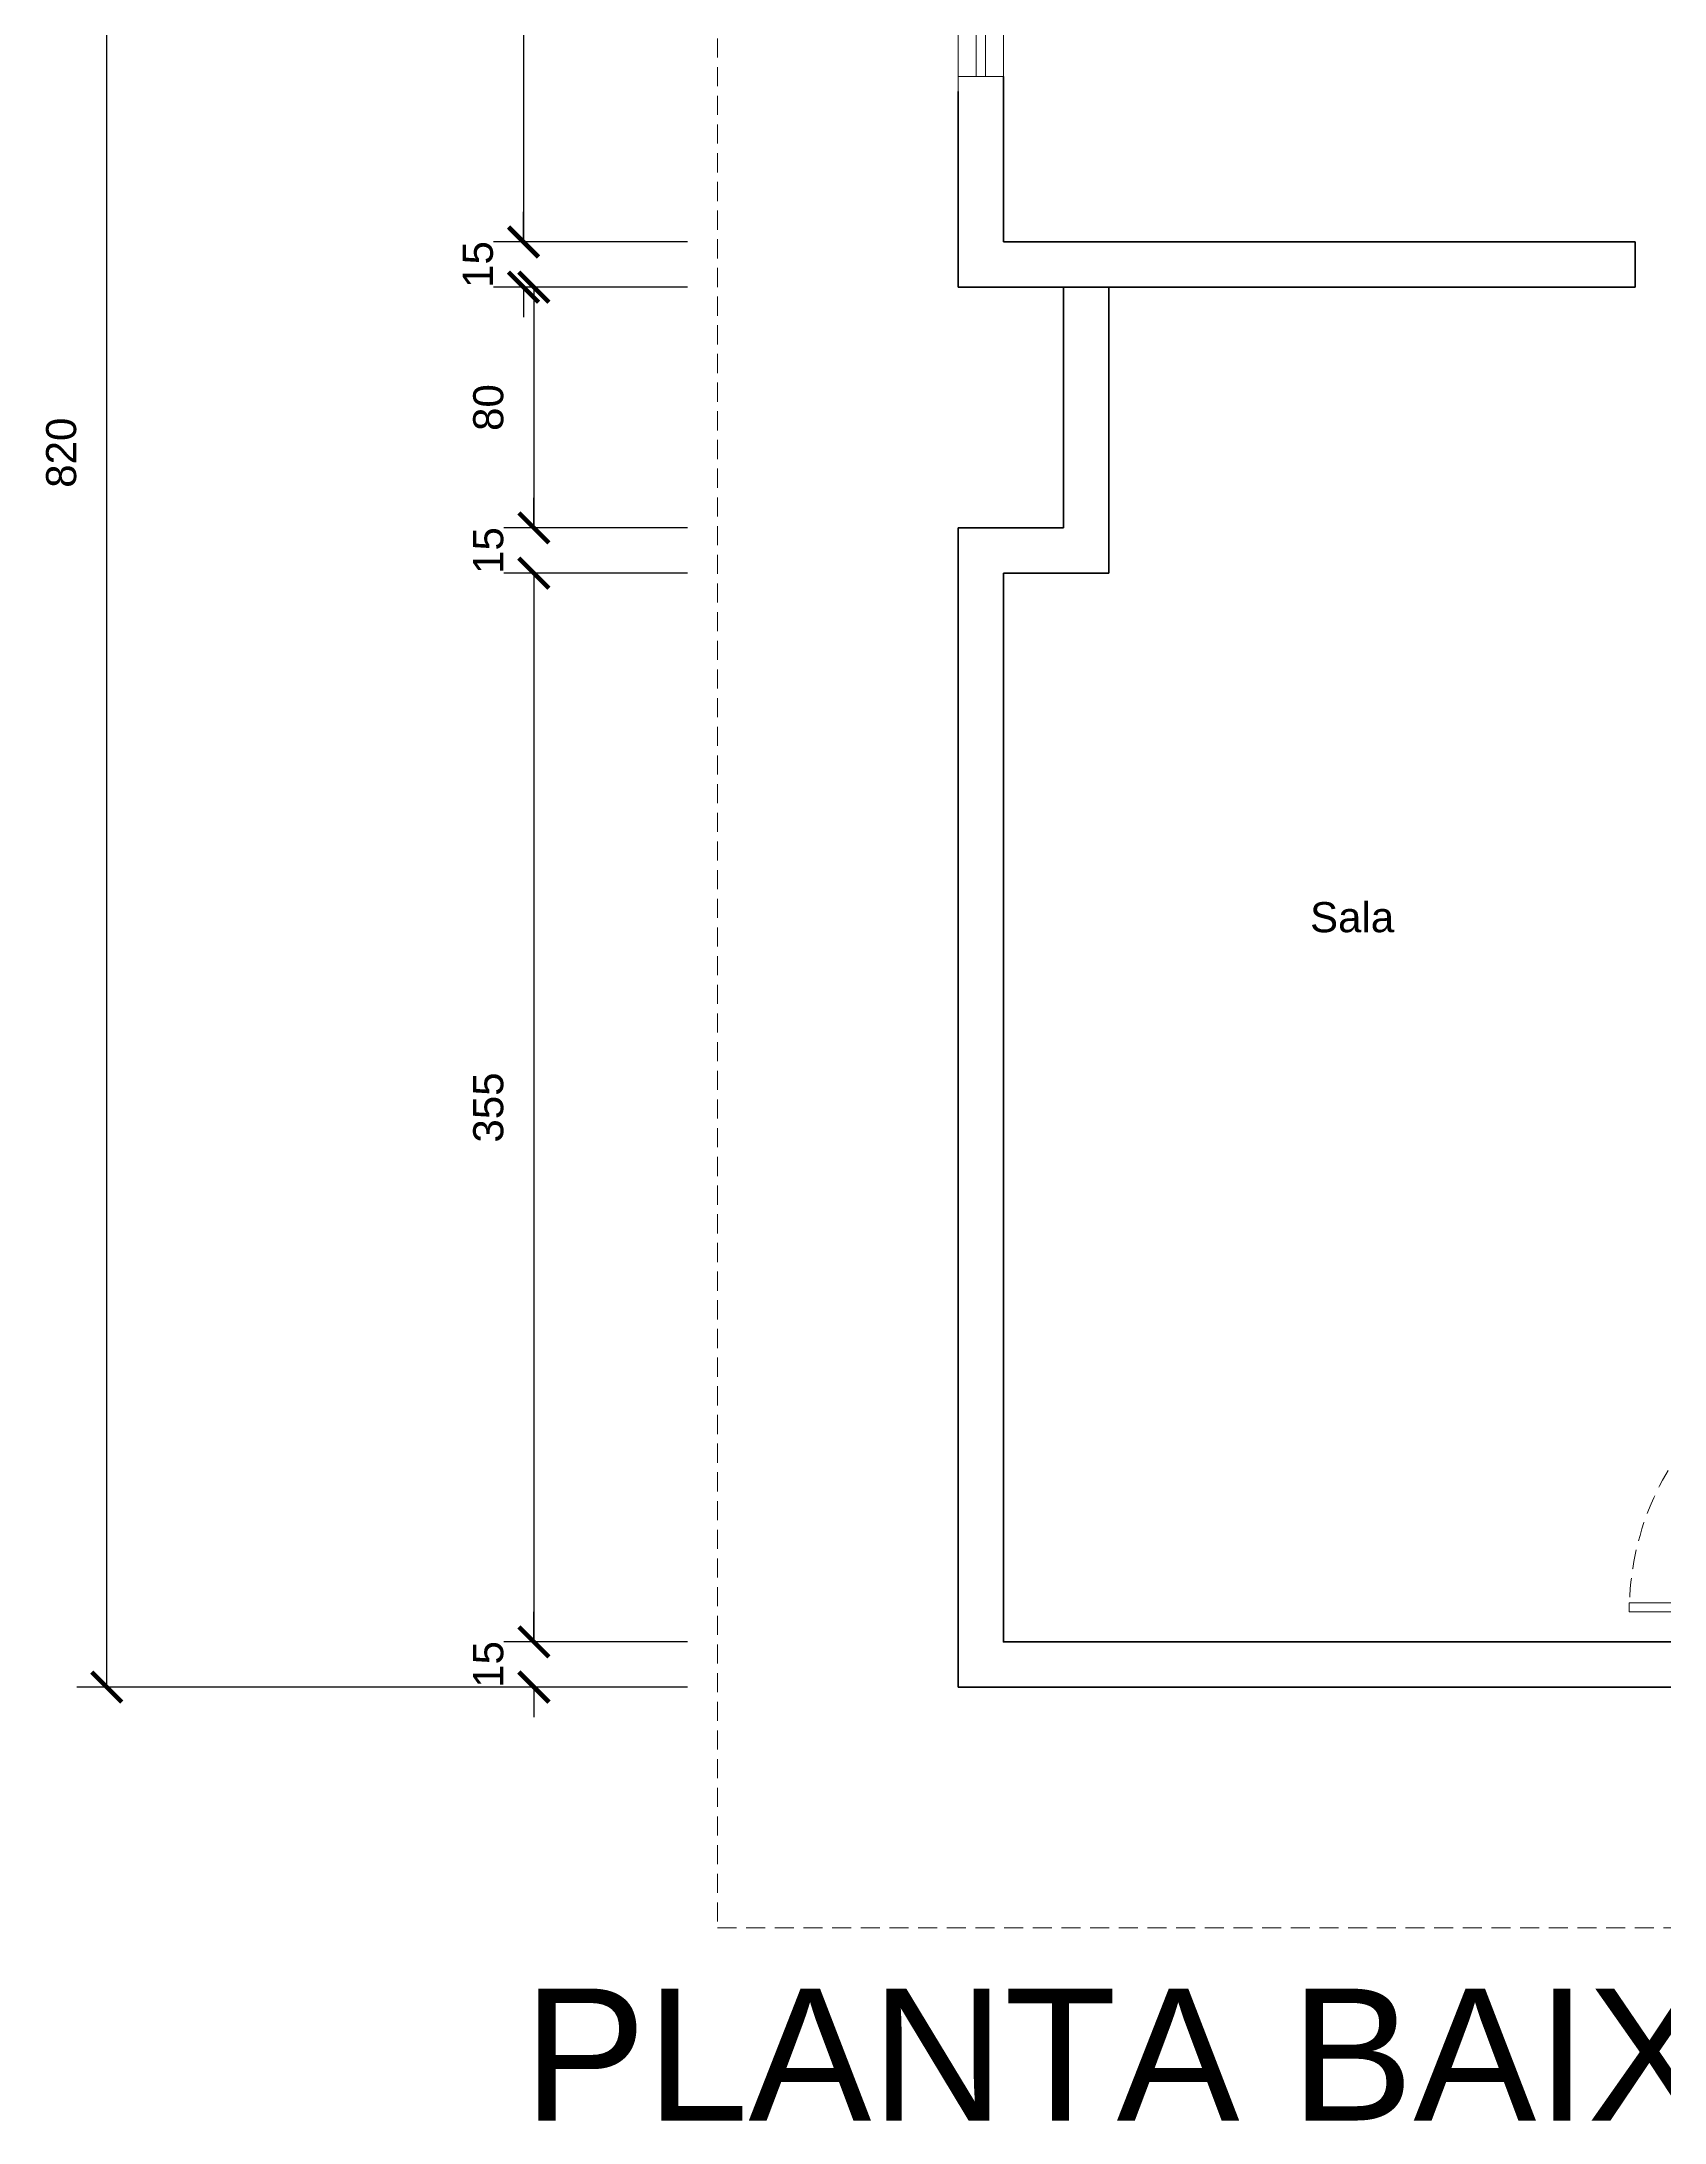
# Model space of a CAD drawing. Header units: millimetres. Extents: x 2836 to 4296, y 1356 to 2511.
# Drawn here: x 2836 to 3375, y 1356 to 2047 of the extents above; entities that cross this region are included whole.
import ezdxf

# ---------------------------------------------------------------- set-up
doc = ezdxf.new("R2010")
doc.units = ezdxf.units.MM
doc.linetypes.add('HIDDEN', pattern=[9.525, 6.35, -3.175])
for name, color, linetype, lineweight in [('Janelas', 2, 'Continuous', 20), ('Paredes', 5, 'Continuous', 50), ('Peitoril', 9, 'Continuous', 9), ('Portas', 2, 'Continuous', 20), ('Projeção', 8, 'HIDDEN', 15), ('Soleira', 8, 'Continuous', 9), ('Texto', 3, 'Continuous', 20)]:
    doc.layers.add(name, color=color, linetype=linetype, lineweight=lineweight)
doc.styles.add('arial', font='arial.ttf')
doc.styles.add('Text 2 mm', font='arial.ttf', dxfattribs={"height": 2})
doc.dimstyles.new('Minha cota', dxfattribs={"dimscale": 0, "dimtxt": 2, "dimasz": 2, "dimexe": 2, "dimexo": 2, "dimgap": 2, "dimtad": 1, "dimtoh": 1, "dimzin": 9, "dimtxsty": 'Text 2 mm', "dimblk": 'ARCHTICK', "dimcen": 2, "dimclrt": 2, "dimaunit": 1, "dimadec": 3, "dimazin": 0, "dimtfac": 1, "dimtix": 1, "dimtofl": 0, "dimtmove": 2, "dimatfit": 3, "dimfxl": 1, "dimarcsym": 0})

# ---------------------------------------------------------------- blocks, each defined once
blk = doc.blocks.new('*U7')
at = {"color": 0, "linetype": 'ByBlock', "lineweight": -2}
for p, q in [((-4, 0), (0, 0)), ((0, 0), (0, -3)), ((96, 0), (92, 0)), ((92, 0), (92, -3)), ((0, -3), (1, -3)), ((1, -3), (1, -15)), ((92, -3), (91, -3)), ((91, -3), (91, -15)), ((1, -15), (-4, -15)), ((91, -15), (96, -15))]:
    blk.add_line(p, q, dxfattribs=at)
blk.add_lwpolyline([(0, 0), (3, 0), (3, 92), (0, 92)], close=True, dxfattribs=at)
at = {"layer": 'Projeção'}
blk.add_arc((0, 0), 92, 0, 88.13232, dxfattribs=at)
at = {"layer": 'Soleira'}
for p, q in [((91, -3), (1, -3)), ((1, -15), (91, -15))]:
    blk.add_line(p, q, dxfattribs=at)
blk = doc.blocks.new('*U12')
at = {"color": 0, "linetype": 'ByBlock', "lineweight": -2}
for p, q in [((0, 15), (5, 15)), ((5, 15), (5, 0)), ((160, 15), (155, 15)), ((155, 15), (155, 0)), ((5, 0), (0, 0)), ((155, 0), (160, 0))]:
    blk.add_line(p, q, dxfattribs=at)
blk.add_lwpolyline([(5, 6), (155, 6), (155, 9), (5, 9)], close=True, dxfattribs=at)
at = {"layer": 'Peitoril'}
for p, q in [((155, 15), (5, 15)), ((5, 0), (155, 0))]:
    blk.add_line(p, q, dxfattribs=at)
blk = doc.blocks.new('_ArchTick')
at = {"color": 0, "linetype": 'ByBlock', "const_width": 0.15}
blk.add_lwpolyline([(-0.5, -0.5), (0.5, 0.5)], dxfattribs=at)
blk = doc.blocks.new('*D25')
at = {"color": 0, "lineweight": -2, "transparency": 16777216}
for p, q in [((3050.79, 2190.82), (2986.3, 2190.82)), ((2996.3, 2190.82), (2996.3, 1980.82)), ((3050.79, 1980.82), (2986.3, 1980.82))]:
    blk.add_line(p, q, dxfattribs=at)
at = {"layer": 'Defpoints', "color": 0, "transparency": 16777216}
for p in [(3060.79, 2190.82), (2996.3, 1980.82), (3060.79, 1980.82)]:
    blk.add_point(p, dxfattribs=at)
at = {"color": 0, "lineweight": -2, "transparency": 16777216, "xscale": 10, "yscale": 10, "zscale": 10}
for p, rotation in [((2996.3, 2190.82), 90), ((2996.3, 1980.82), 270)]:
    blk.add_blockref('_ArchTick', p, dxfattribs=dict(at, rotation=rotation))
at = {"color": 2, "transparency": 16777216, "insert": (2981.2, 2085.82), "char_height": 10, "attachment_point": 5, "rotation": 90, "style": 'Text 2 mm'}
blk.add_mtext('210', dxfattribs=at)
blk = doc.blocks.new('*D26')
at = {"color": 0, "lineweight": -2, "transparency": 16777216}
for p, q in [((2996.3, 1980.82), (2996.3, 1990.82)), ((3050.79, 1980.82), (2986.3, 1980.82)), ((3050.79, 1965.82), (2986.3, 1965.82)), ((2996.3, 1965.82), (2996.3, 1955.82))]:
    blk.add_line(p, q, dxfattribs=at)
at = {"layer": 'Defpoints', "color": 0, "transparency": 16777216}
for p in [(3060.79, 1980.82), (2996.3, 1965.82), (3060.79, 1965.82)]:
    blk.add_point(p, dxfattribs=at)
at = {"color": 0, "lineweight": -2, "transparency": 16777216, "xscale": 10, "yscale": 10, "zscale": 10}
for p, rotation in [((2996.3, 1980.82), 270), ((2996.3, 1965.82), 90)]:
    blk.add_blockref('_ArchTick', p, dxfattribs=dict(at, rotation=rotation))
at = {"color": 2, "transparency": 16777216, "insert": (2981.2, 1973.32), "char_height": 10, "attachment_point": 5, "rotation": 90, "style": 'Text 2 mm'}
blk.add_mtext('15', dxfattribs=at)
blk = doc.blocks.new('*D28')
at = {"color": 0, "lineweight": -2, "transparency": 16777216}
for p, q in [((3050.79, 1965.82), (2989.76, 1965.82)), ((2999.76, 1965.82), (2999.76, 1885.82)), ((3050.79, 1885.82), (2989.76, 1885.82))]:
    blk.add_line(p, q, dxfattribs=at)
at = {"layer": 'Defpoints', "color": 0, "transparency": 16777216}
for p in [(3060.79, 1965.82), (2999.76, 1885.82), (3060.79, 1885.82)]:
    blk.add_point(p, dxfattribs=at)
at = {"color": 0, "lineweight": -2, "transparency": 16777216, "xscale": 10, "yscale": 10, "zscale": 10}
for p, rotation in [((2999.76, 1965.82), 90), ((2999.76, 1885.82), 270)]:
    blk.add_blockref('_ArchTick', p, dxfattribs=dict(at, rotation=rotation))
at = {"color": 2, "transparency": 16777216, "insert": (2984.65, 1925.82), "char_height": 10, "attachment_point": 5, "rotation": 90, "style": 'Text 2 mm'}
blk.add_mtext('80', dxfattribs=at)
blk = doc.blocks.new('*D29')
at = {"color": 0, "lineweight": -2, "transparency": 16777216}
for p, q in [((2999.76, 1885.82), (2999.76, 1895.82)), ((3050.79, 1885.82), (2989.76, 1885.82)), ((3050.79, 1870.82), (2989.76, 1870.82)), ((2999.76, 1870.82), (2999.76, 1860.82))]:
    blk.add_line(p, q, dxfattribs=at)
at = {"layer": 'Defpoints', "color": 0, "transparency": 16777216}
for p in [(3060.79, 1885.82), (2999.76, 1870.82), (3060.79, 1870.82)]:
    blk.add_point(p, dxfattribs=at)
at = {"color": 0, "lineweight": -2, "transparency": 16777216, "xscale": 10, "yscale": 10, "zscale": 10}
for p, rotation in [((2999.76, 1885.82), 270), ((2999.76, 1870.82), 90)]:
    blk.add_blockref('_ArchTick', p, dxfattribs=dict(at, rotation=rotation))
at = {"color": 2, "transparency": 16777216, "insert": (2984.65, 1878.32), "char_height": 10, "attachment_point": 5, "rotation": 90, "style": 'Text 2 mm'}
blk.add_mtext('15', dxfattribs=at)
blk = doc.blocks.new('*D30')
at = {"color": 0, "lineweight": -2, "transparency": 16777216}
for p, q in [((3050.79, 1870.82), (2989.76, 1870.82)), ((2999.76, 1870.82), (2999.76, 1515.82)), ((3050.79, 1515.82), (2989.76, 1515.82))]:
    blk.add_line(p, q, dxfattribs=at)
at = {"layer": 'Defpoints', "color": 0, "transparency": 16777216}
for p in [(3060.79, 1870.82), (2999.76, 1515.82), (3060.79, 1515.82)]:
    blk.add_point(p, dxfattribs=at)
at = {"color": 0, "lineweight": -2, "transparency": 16777216, "xscale": 10, "yscale": 10, "zscale": 10}
for p, rotation in [((2999.76, 1870.82), 90), ((2999.76, 1515.82), 270)]:
    blk.add_blockref('_ArchTick', p, dxfattribs=dict(at, rotation=rotation))
at = {"color": 2, "transparency": 16777216, "insert": (2984.65, 1693.32), "char_height": 10, "attachment_point": 5, "rotation": 90, "style": 'Text 2 mm'}
blk.add_mtext('355', dxfattribs=at)
blk = doc.blocks.new('*D31')
at = {"color": 0, "lineweight": -2, "transparency": 16777216}
for p, q in [((2999.76, 1515.82), (2999.76, 1525.82)), ((3050.79, 1515.82), (2989.76, 1515.82)), ((3050.79, 1500.82), (2989.76, 1500.82)), ((2999.76, 1500.82), (2999.76, 1490.82))]:
    blk.add_line(p, q, dxfattribs=at)
at = {"layer": 'Defpoints', "color": 0, "transparency": 16777216}
for p in [(3060.79, 1515.82), (2999.76, 1500.82), (3060.79, 1500.82)]:
    blk.add_point(p, dxfattribs=at)
at = {"color": 0, "lineweight": -2, "transparency": 16777216, "xscale": 10, "yscale": 10, "zscale": 10}
for p, rotation in [((2999.76, 1515.82), 270), ((2999.76, 1500.82), 90)]:
    blk.add_blockref('_ArchTick', p, dxfattribs=dict(at, rotation=rotation))
at = {"color": 2, "transparency": 16777216, "insert": (2984.65, 1508.32), "char_height": 10, "attachment_point": 5, "rotation": 90, "style": 'Text 2 mm'}
blk.add_mtext('15', dxfattribs=at)
blk = doc.blocks.new('*D32')
at = {"color": 0, "lineweight": -2, "transparency": 16777216}
for p, q in [((2986.3, 2320.82), (2847.83, 2320.82)), ((2857.83, 1500.82), (2857.83, 2320.82)), ((2989.76, 1500.82), (2847.83, 1500.82))]:
    blk.add_line(p, q, dxfattribs=at)
at = {"layer": 'Defpoints', "color": 0, "transparency": 16777216}
for p in [(2857.83, 2320.82), (2996.3, 2320.82), (2999.76, 1500.82)]:
    blk.add_point(p, dxfattribs=at)
at = {"color": 0, "lineweight": -2, "transparency": 16777216, "xscale": 10, "yscale": 10, "zscale": 10}
for p, rotation in [((2857.83, 2320.82), 90), ((2857.83, 1500.82), 270)]:
    blk.add_blockref('_ArchTick', p, dxfattribs=dict(at, rotation=rotation))
at = {"color": 2, "transparency": 16777216, "insert": (2842.72, 1910.82), "char_height": 10, "attachment_point": 5, "rotation": 90, "style": 'Text 2 mm'}
blk.add_mtext('820', dxfattribs=at)

msp = doc.modelspace()

# ---------------------------------------------------------------- linework, layer by layer
at = {"layer": 'Paredes'}
for p, q in [((3350.788, 1980.821), (3365.788, 1980.821)), ((3365.788, 1980.821), (3365.788, 1965.821)), ((3140.788, 1965.821), (3155.788, 1965.821)), ((3175.788, 1965.821), (3190.788, 1965.821)), ((3175.788, 1965.821), (3175.788, 1885.821)), ((3155.788, 1885.821), (3140.788, 1885.821))]:
    msp.add_line(p, q, dxfattribs=at)
for points in [[(3155.788, 1980.821), (3155.788, 2035.821)], [(3140.788, 1965.821), (3140.788, 2030.821)], [(3155.788, 1980.821), (3350.788, 1980.821)], [(3155.788, 1870.821), (3190.788, 1870.821), (3190.788, 1965.821)], [(3175.788, 1965.821), (3155.788, 1965.821)], [(3190.788, 1965.821), (3365.788, 1965.821)], [(3470.788, 1521.821), (3470.788, 1500.821), (3140.788, 1500.821), (3140.788, 1885.821)], [(3155.788, 1885.821), (3175.788, 1885.821)], [(3455.788, 1521.821), (3455.788, 1515.821), (3155.788, 1515.821), (3155.788, 1870.821)]]:
    msp.add_lwpolyline(points, dxfattribs=at)
at = {"layer": 'Projeção'}
msp.add_lwpolyline([(3865.788, 2400.821), (3060.788, 2400.821), (3060.788, 1420.821), (3865.788, 1420.821)], close=True, dxfattribs=at)

# ---------------------------------------------------------------- block references
at = {"layer": 'Janelas', "rotation": 90}
msp.add_blockref('*U12', (3155.788, 2030.821), dxfattribs=at)
at = {"layer": 'Portas', "rotation": 90}
msp.add_blockref('*U7', (3455.788, 1525.821), dxfattribs=at)

# ---------------------------------------------------------------- texts
at = {"layer": 'Texto'}
for s, height, style, p in [('Sala', 10, 'Text 2 mm', (3257.692, 1751.544)), ('PLANTA BAIXA - PAVTO. TÉRREO - ESC.1:75', 43.80177, 'arial', (2996.241, 1356.848))]:
    msp.add_text(s, height=height, dxfattribs=dict(at, style=style)).set_placement(p)

# ---------------------------------------------------------------- dimensions: what is measured, and where the dimension line sits
for base, p1, p2, picture, middle in [((2857.827, 2320.821), (2999.755, 1500.821), (2996.301, 2320.821), '*D32', (2842.721, 1910.821)), ((2996.301, 1980.821), (3060.788, 2190.821), (3060.788, 1980.821), '*D25', (2981.196, 2085.821)), ((2996.301, 1965.821), (3060.788, 1980.821), (3060.788, 1965.821), '*D26', (2981.196, 1973.321)), ((2999.755, 1885.821), (3060.788, 1965.821), (3060.788, 1885.821), '*D28', (2984.649, 1925.821)), ((2999.755, 1870.821), (3060.788, 1885.821), (3060.788, 1870.821), '*D29', (2984.649, 1878.321)), ((2999.755, 1515.821), (3060.788, 1870.821), (3060.788, 1515.821), '*D30', (2984.646, 1693.321)), ((2999.755, 1500.821), (3060.788, 1515.821), (3060.788, 1500.821), '*D31', (2984.649, 1508.321))]:
    dim = msp.add_linear_dim(base=base, p1=p1, p2=p2, angle=90, dimstyle='Minha cota')
    dim.commit()
    dim.dimension.update_dxf_attribs({"geometry": picture, "text_midpoint": middle})

doc.saveas('drawing.dxf')
